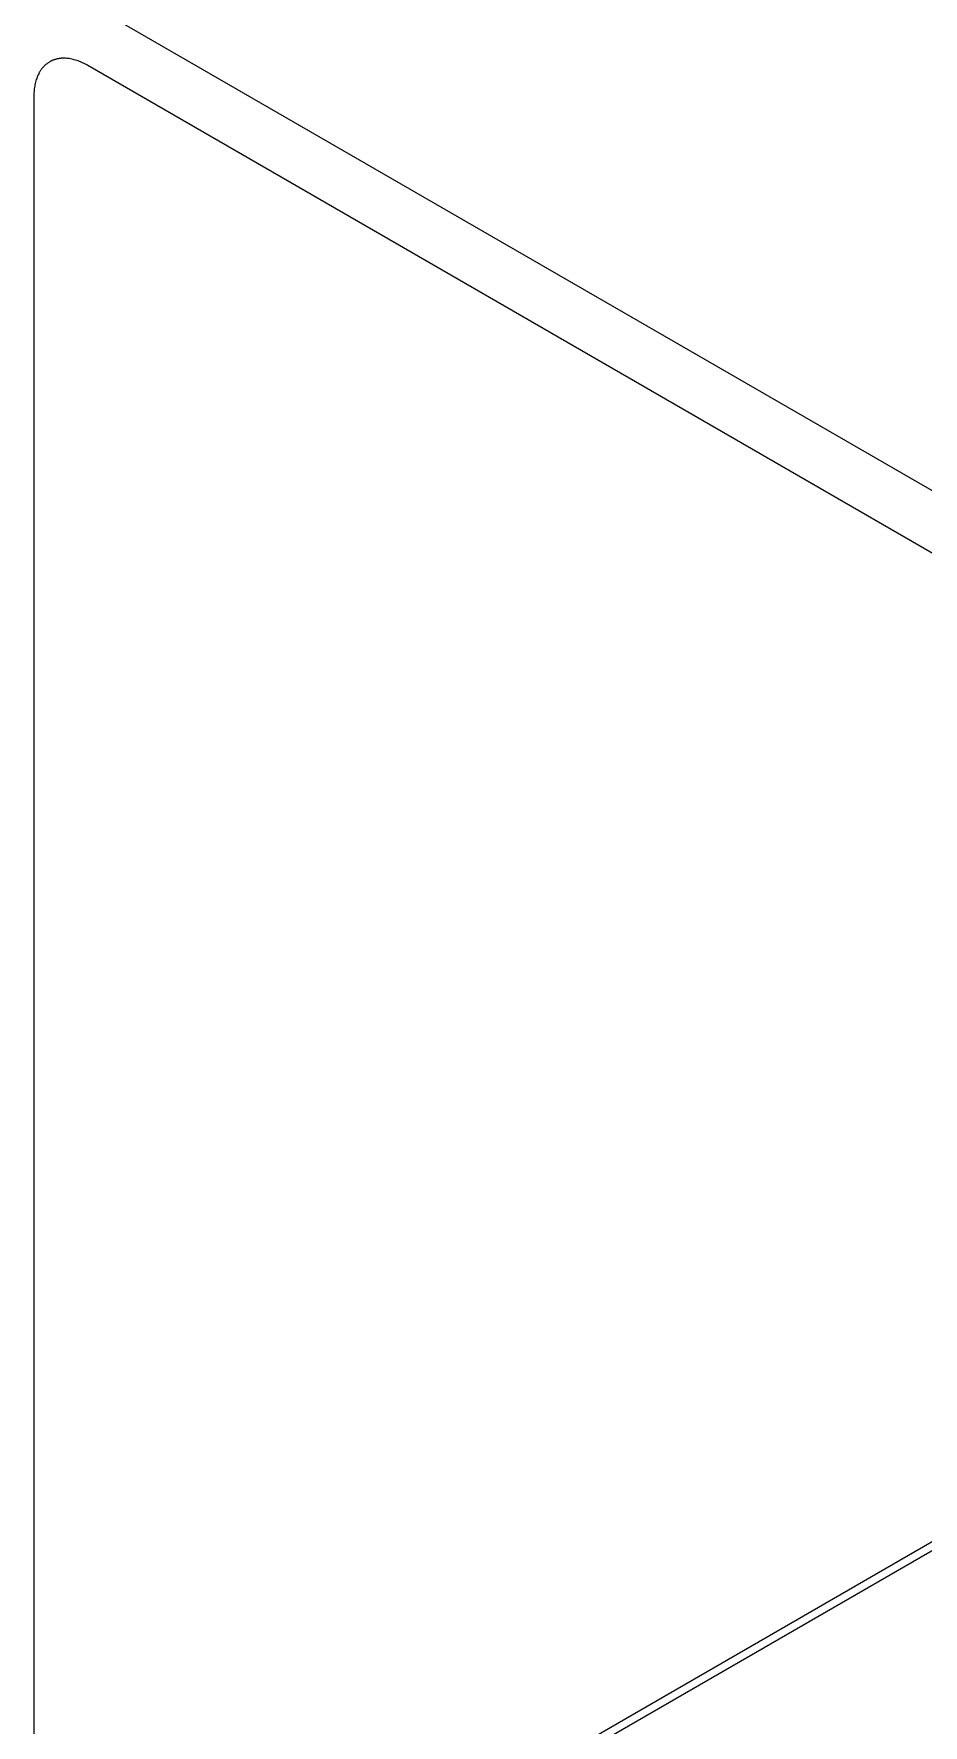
# Model space of a CAD drawing. Header units: inches. Extents: x -8 to 201, y -1 to 136.
# Drawn here: x 139.226 to 141.589, y 76.445 to 80.937 of the extents above; entities that cross this region are included whole.
import ezdxf

# ---------------------------------------------------------------- set-up
doc = ezdxf.new("R2010")
doc.units = ezdxf.units.IN
doc.layers.add('ZANO_R', color=7, linetype='Continuous', lineweight=0)

msp = doc.modelspace()

# ---------------------------------------------------------------- linework, layer by layer
at = {"layer": 'ZANO_R'}
for p, q in [((139.3694, 81.01855), (145.12545, 77.6953)), ((139.26378, 80.86007), (139.26253, 80.8592)), ((139.26506, 80.8609), (139.26378, 80.86007)), ((139.26635, 80.8617), (139.26506, 80.8609)), ((139.26766, 80.86248), (139.26635, 80.8617)), ((139.26898, 80.86323), (139.26766, 80.86248)), ((139.27032, 80.86394), (139.26898, 80.86323)), ((139.27168, 80.86463), (139.27032, 80.86394)), ((139.27306, 80.86528), (139.27168, 80.86463)), ((139.27445, 80.86591), (139.27306, 80.86528)), ((139.27585, 80.8665), (139.27445, 80.86591)), ((139.27727, 80.86707), (139.27585, 80.8665)), ((139.27871, 80.8676), (139.27727, 80.86707)), ((139.28016, 80.86811), (139.27871, 80.8676)), ((139.28162, 80.86858), (139.28016, 80.86811)), ((139.2831, 80.86902), (139.28162, 80.86858)), ((139.28459, 80.86944), (139.2831, 80.86902)), ((139.28609, 80.86982), (139.28459, 80.86944)), ((139.2876, 80.87017), (139.28609, 80.86982)), ((139.28913, 80.87049), (139.2876, 80.87017)), ((139.29066, 80.87078), (139.28913, 80.87049)), ((139.29221, 80.87104), (139.29066, 80.87078)), ((139.29377, 80.87126), (139.29221, 80.87104)), ((139.29534, 80.87146), (139.29377, 80.87126)), ((139.29692, 80.87163), (139.29534, 80.87146)), ((139.2985, 80.87177), (139.29692, 80.87163)), ((139.3001, 80.87187), (139.2985, 80.87177)), ((139.3017, 80.87195), (139.3001, 80.87187)), ((139.30331, 80.872), (139.3017, 80.87195)), ((139.30493, 80.87201), (139.30331, 80.872)), ((139.30656, 80.872), (139.30493, 80.87201)), ((139.30819, 80.87196), (139.30656, 80.872)), ((139.30983, 80.87189), (139.30819, 80.87196)), ((139.31312, 80.87166), (139.30983, 80.87189)), ((139.31644, 80.87132), (139.31312, 80.87166)), ((139.31976, 80.87086), (139.31644, 80.87132)), ((139.32311, 80.8703), (139.31976, 80.87086)), ((139.32645, 80.86962), (139.32311, 80.8703)), ((139.32981, 80.86885), (139.32645, 80.86962)), ((139.33317, 80.86797), (139.32981, 80.86885)), ((139.33652, 80.86699), (139.33317, 80.86797)), ((139.33987, 80.86591), (139.33652, 80.86699)), ((139.34322, 80.86474), (139.33987, 80.86591)), ((139.34655, 80.86348), (139.34322, 80.86474)), ((139.34988, 80.86214), (139.34655, 80.86348)), ((139.35318, 80.86071), (139.34988, 80.86214)), ((139.35647, 80.85919), (139.35318, 80.86071)), ((139.23207, 80.81513), (139.23106, 80.81184)), ((139.23316, 80.81837), (139.23207, 80.81513)), ((139.23434, 80.82154), (139.23316, 80.81837)), ((139.23561, 80.82465), (139.23434, 80.82154)), ((139.23697, 80.82769), (139.23561, 80.82465)), ((139.23842, 80.83066), (139.23697, 80.82769)), ((139.23918, 80.83211), (139.23842, 80.83066)), ((139.23996, 80.83355), (139.23918, 80.83211)), ((139.24076, 80.83496), (139.23996, 80.83355)), ((139.24159, 80.83636), (139.24076, 80.83496)), ((139.24243, 80.83773), (139.24159, 80.83636)), ((139.2433, 80.83908), (139.24243, 80.83773)), ((139.24419, 80.84041), (139.2433, 80.83908)), ((139.2451, 80.84171), (139.24419, 80.84041)), ((139.24604, 80.843), (139.2451, 80.84171)), ((139.24699, 80.84426), (139.24604, 80.843)), ((139.24797, 80.84549), (139.24699, 80.84426)), ((139.24897, 80.8467), (139.24797, 80.84549)), ((139.24998, 80.84789), (139.24897, 80.8467)), ((139.25102, 80.84905), (139.24998, 80.84789)), ((139.25208, 80.85019), (139.25102, 80.84905)), ((139.25317, 80.8513), (139.25208, 80.85019)), ((139.25427, 80.85238), (139.25317, 80.8513)), ((139.25539, 80.85344), (139.25427, 80.85238)), ((139.25653, 80.85447), (139.25539, 80.85344)), ((139.25769, 80.85547), (139.25653, 80.85447)), ((139.25887, 80.85645), (139.25769, 80.85547)), ((139.26007, 80.85739), (139.25887, 80.85645)), ((139.26129, 80.85831), (139.26007, 80.85739)), ((139.26253, 80.8592), (139.26129, 80.85831)), ((139.35974, 80.8576), (139.35647, 80.85919)), ((139.36299, 80.85594), (139.35974, 80.8576)), ((139.36621, 80.8542), (139.36299, 80.85594)), ((139.3694, 80.8524), (139.36621, 80.8542)), ((145.12545, 77.52914), (139.3694, 80.8524)), ((139.22555, 80.77299), (139.22551, 80.76933)), ((139.22565, 80.77665), (139.22555, 80.77299)), ((139.22584, 80.78029), (139.22565, 80.77665)), ((139.22609, 80.78392), (139.22584, 80.78029)), ((139.22643, 80.78752), (139.22609, 80.78392)), ((139.22684, 80.7911), (139.22643, 80.78752)), ((139.22734, 80.79465), (139.22684, 80.7911)), ((139.22791, 80.79817), (139.22734, 80.79465)), ((139.22857, 80.80165), (139.22791, 80.79817)), ((139.22932, 80.80509), (139.22857, 80.80165)), ((139.23015, 80.80849), (139.22932, 80.80509)), ((139.23106, 80.81184), (139.23015, 80.80849)), ((139.22551, 80.76933), (139.22551, 75.61861)), ((140.59655, 76.34575), (143.88585, 78.24483)), ((140.76588, 76.41984), (143.90635, 78.23299))]:
    msp.add_line(p, q, dxfattribs=at)

doc.saveas('drawing.dxf')
